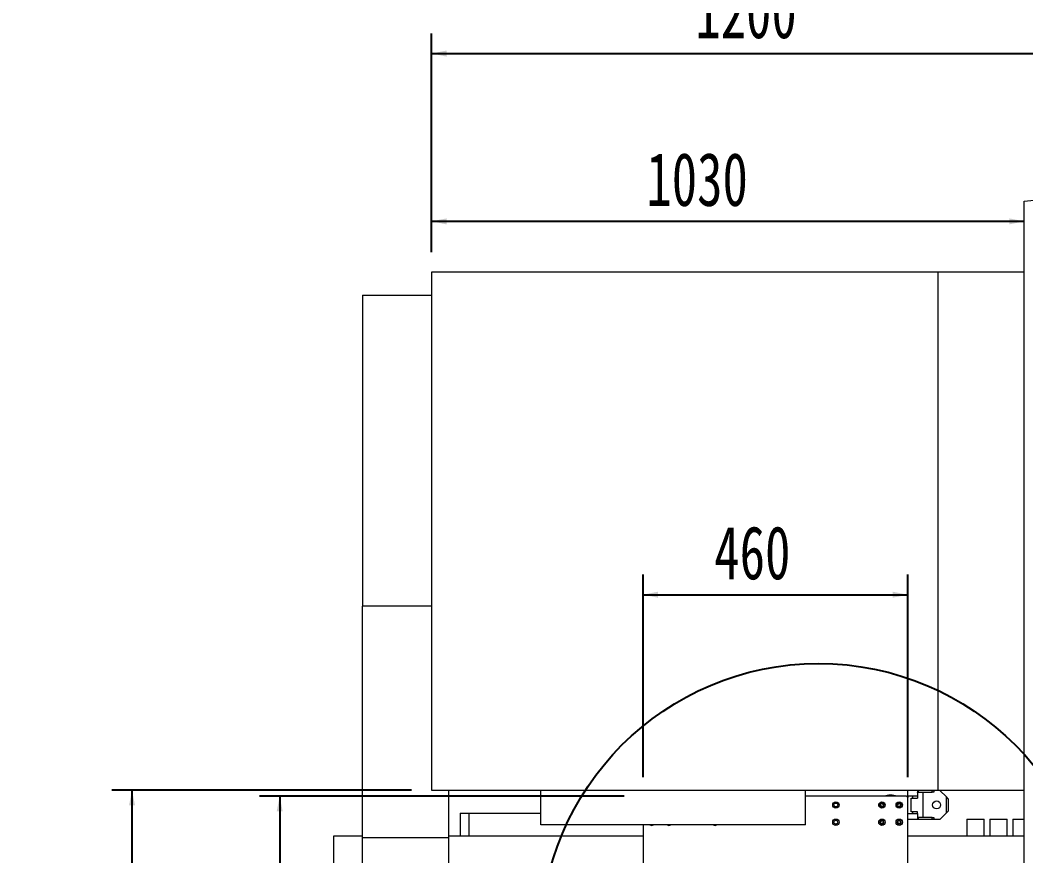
# Model space of a CAD drawing. Header units: millimetres. Extents: x 169 to 14583, y -399 to 10804.
# Drawn here: x 4756 to 6504, y 5912 to 7364 of the extents above; entities that cross this region are included whole.
import ezdxf

# ---------------------------------------------------------------- set-up
doc = ezdxf.new("R2010")
doc.units = ezdxf.units.MM
doc.header["$LTSCALE"] = 35
doc.layers.add('1', color=70, linetype='Continuous')
doc.layers.add('13', color=6, linetype='Continuous')
doc.styles.add('SLDTEXTSTYLE2', font='TXT', dxfattribs={"width": 0.7})
doc.dimstyles.new('SLDDIMSTYLE3', dxfattribs={"dimtxt": 105.988363, "dimasz": 26.25, "dimexe": 0, "dimexo": 0.0625, "dimgap": 26.497091, "dimtad": 1, "dimrnd": 1e-09, "dimzin": 12, "dimdsep": 46, "dimtxsty": 'SLDTEXTSTYLE2', "dimsah": 1, "dimcen": 0.09, "dimadec": 0, "dimazin": 3, "dimtfac": 1, "dimtdec": 3, "dimtofl": 0, "dimtmove": 0, "dimatfit": 3, "dimfxl": 0, "dimfrac": 2, "dimtolj": 1, "dimtzin": 12, "dimarcsym": 0})

# ---------------------------------------------------------------- blocks, each defined once
blk = doc.blocks.new('_D_28')
at = {"layer": '1'}
for p, q in [((5436.3, 6026), (4915.9, 6026)), ((4950.9, 5511), (4950.9, 6026)), ((4756.5, 5390.9), (4756.5, 5603.4)), ((4918.5, 5603.4), (4918.5, 5390.9)), ((5266.3, 5511), (4915.9, 5511)), ((4950.9, 5511), (4950.9, 5390.9))]:
    blk.add_line(p, q, dxfattribs=at)
for centre, start, end in [((4837.5, 5603.4), 0, 180), ((4837.5, 5390.9), 180, 0)]:
    blk.add_arc(centre, 81, start, end, dxfattribs=at)
for points in [[(4950.9, 6026), (4945.7, 5999.8), (4956.2, 5999.8)], [(4950.9, 5511), (4956.2, 5537.3), (4945.7, 5537.3)]]:
    blk.add_solid(points, dxfattribs=at)
at = {"layer": '1', "insert": (4779.9, 5390.9), "char_height": 92.6, "attachment_point": 1, "rotation": 90, "style": 'SLDTEXTSTYLE2'}
blk.add_mtext('515', dxfattribs=at)
blk = doc.blocks.new('_D_29')
at = {"layer": '1'}
for p, q in [((5471.3, 6961), (5471.3, 7340.8)), ((6671.3, 6961), (6671.3, 7340.8)), ((5471.3, 7305.8), (6671.3, 7305.8))]:
    blk.add_line(p, q, dxfattribs=at)
for points in [[(5471.3, 7305.8), (5497.5, 7300.5), (5497.5, 7311)], [(6671.3, 7305.8), (6645, 7311), (6645, 7300.5)]]:
    blk.add_solid(points, dxfattribs=at)
at = {"layer": '1', "insert": (5929.6, 7425.1), "char_height": 92.6, "attachment_point": 1, "style": 'SLDTEXTSTYLE2'}
blk.add_mtext('1200', dxfattribs=at)
blk = doc.blocks.new('_D_34')
at = {"layer": '1'}
for p, q in [((5471.3, 6961), (5471.3, 7049.3)), ((6501.3, 7014.3), (5471.3, 7014.3))]:
    blk.add_line(p, q, dxfattribs=at)
for points in [[(5471.3, 7014.3), (5497.5, 7009), (5497.5, 7019.5)], [(6501.3, 7014.3), (6475, 7019.5), (6475, 7009)]]:
    blk.add_solid(points, dxfattribs=at)
at = {"layer": '1', "insert": (5844.6, 7133.7), "char_height": 92.6, "attachment_point": 1, "style": 'SLDTEXTSTYLE2'}
blk.add_mtext('1030', dxfattribs=at)
blk = doc.blocks.new('_D_36')
at = {"layer": '1'}
for p, q in [((5838.9, 6048.5), (5838.9, 6400.7)), ((6298.9, 6048.5), (6298.9, 6400.7)), ((5838.9, 6365.7), (6298.9, 6365.7))]:
    blk.add_line(p, q, dxfattribs=at)
for points in [[(5838.9, 6365.7), (5865.1, 6360.5), (5865.1, 6371)], [(6298.9, 6365.7), (6272.6, 6371), (6272.6, 6360.5)]]:
    blk.add_solid(points, dxfattribs=at)
at = {"layer": '1', "insert": (5962.6, 6485.1), "char_height": 92.6, "attachment_point": 1, "style": 'SLDTEXTSTYLE2'}
blk.add_mtext('460', dxfattribs=at)
blk = doc.blocks.new('_D_37')
at = {"layer": '1'}
for p, q in [((5805.9, 6015.5), (5172.5, 6015.5)), ((5207.5, 6015.5), (5207.5, 5555.5)), ((5805.9, 5555.5), (5172.5, 5555.5))]:
    blk.add_line(p, q, dxfattribs=at)
for points in [[(5207.5, 6015.5), (5202.3, 5989.3), (5212.8, 5989.3)], [(5207.5, 5555.5), (5212.8, 5581.8), (5202.3, 5581.8)]]:
    blk.add_solid(points, dxfattribs=at)
at = {"layer": '1', "insert": (5088.1, 5679.3), "char_height": 92.6, "attachment_point": 1, "rotation": 90, "style": 'SLDTEXTSTYLE2'}
blk.add_mtext('460', dxfattribs=at)

msp = doc.modelspace()

# ---------------------------------------------------------------- linework, layer by layer
at = {"color": 7, "linetype": 'Continuous', "lineweight": 18}
for p, q in [((6501.279, 7049.098), (6541.279, 7053.574)), ((6501.279, 5035.018), (6501.279, 7049.098)), ((5471.279, 6926.018), (5471.279, 6026.018)), ((6351.279, 6926.018), (5471.279, 6926.018)), ((6351.279, 6926.018), (6351.279, 6026.018)), ((6501.279, 6926.018), (6351.279, 6926.018)), ((5351.279, 6886.018), (5471.279, 6886.018)), ((5351.279, 6886.018), (5351.279, 6346.018)), ((5471.279, 6346.018), (5351.279, 6346.018)), ((5351.279, 5943.518), (5351.279, 6346.018)), ((5471.279, 6026.018), (6351.279, 6026.018)), ((5501.279, 5943.518), (5501.279, 6026.018)), ((5661.279, 5966.018), (5661.279, 6026.018)), ((6121.279, 5966.018), (6121.279, 6026.018)), ((6296.879, 6015.518), (6121.279, 6015.518)), ((6296.879, 6015.518), (6298.879, 6015.518)), ((6298.879, 6013.518), (6296.879, 6015.518)), ((6316.071, 6025.518), (6298.879, 6025.518)), ((6298.879, 6015.518), (6298.879, 6025.518)), ((6307.879, 6015.518), (6298.879, 6015.518)), ((6298.879, 6015.518), (6298.879, 6013.518)), ((6298.879, 5815.518), (6298.879, 6013.518)), ((6304.879, 6012.518), (6307.879, 6012.518)), ((6304.879, 5988.518), (6304.879, 6012.518)), ((6307.879, 6012.518), (6307.879, 6015.518)), ((6315.879, 6015.518), (6307.879, 6015.518)), ((6307.879, 6012.518), (6315.879, 6012.518)), ((6315.879, 6024.867), (6315.879, 6015.518)), ((6315.879, 6015.518), (6315.879, 6012.518)), ((6316.614, 6022.518), (6315.985, 6022.518)), ((6315.985, 6022.351), (6315.985, 6022.518)), ((6316.614, 6025.518), (6316.071, 6025.518)), ((6316.614, 6025.518), (6316.614, 6022.518)), ((6341.119, 6025.518), (6316.614, 6025.518)), ((6316.614, 6022.518), (6341.119, 6022.518)), ((6324.879, 6022.518), (6324.879, 5978.518)), ((6341.119, 6022.518), (6341.119, 6025.518)), ((6343.898, 6025.518), (6341.119, 6025.518)), ((6343.898, 6022.518), (6341.119, 6022.518)), ((6343.898, 6025.518), (6343.898, 6022.518)), ((6354.737, 6025.518), (6343.898, 6025.518)), ((6351.279, 6026.018), (6501.279, 6026.018)), ((6365.879, 6014.376), (6354.737, 6025.518)), ((6365.879, 5986.66), (6365.879, 6014.376)), ((6368.879, 6011.376), (6365.879, 6014.376)), ((6174.862, 6003.668), (6172.895, 6003.668)), ((6172.895, 5997.368), (6174.862, 5997.368)), ((6254.526, 5998.103), (6254.655, 5997.62)), ((6254.655, 5997.62), (6254.733, 5997.33)), ((6256.776, 5999.741), (6256.293, 5999.871)), ((6257.066, 5999.664), (6256.776, 5999.741)), ((6280.981, 5999.741), (6280.691, 5999.664)), ((6281.464, 5999.871), (6280.981, 5999.741)), ((6283.025, 5997.33), (6283.102, 5997.62)), ((6283.102, 5997.62), (6283.232, 5998.103)), ((6368.879, 6011.376), (6368.879, 5989.66)), ((5521.279, 5986.018), (5521.279, 5946.018)), ((5521.279, 5986.018), (5536.279, 5986.018)), ((5536.279, 5986.018), (5536.279, 5946.018)), ((5536.279, 5986.018), (5661.279, 5986.018)), ((6298.879, 5985.518), (6307.879, 5985.518)), ((6307.879, 5988.518), (6304.879, 5988.518)), ((6307.879, 5985.518), (6307.879, 5988.518)), ((6315.879, 5988.518), (6307.879, 5988.518)), ((6307.879, 5985.518), (6315.879, 5985.518)), ((6315.879, 5985.518), (6315.879, 5988.518)), ((6315.879, 5985.518), (6315.879, 5976.169)), ((6315.985, 5978.518), (6315.985, 5978.685)), ((6315.985, 5978.518), (6316.614, 5978.518)), ((6316.614, 5978.518), (6316.614, 5975.518)), ((6341.119, 5978.518), (6316.614, 5978.518)), ((6341.119, 5975.518), (6341.119, 5978.518)), ((6341.119, 5978.518), (6343.898, 5978.518)), ((6343.898, 5978.518), (6343.898, 5975.518)), ((6354.737, 5975.518), (6365.879, 5986.66)), ((6365.879, 5986.66), (6368.879, 5989.66)), ((6121.279, 5966.018), (5661.279, 5966.018)), ((5838.879, 5966.018), (5838.879, 5557.518)), ((6174.862, 5973.668), (6172.895, 5973.668)), ((6172.895, 5967.368), (6174.862, 5967.368)), ((6254.655, 5973.416), (6254.526, 5972.933)), ((6254.733, 5973.705), (6254.655, 5973.416)), ((6256.293, 5971.165), (6256.776, 5971.294)), ((6256.776, 5971.294), (6257.066, 5971.372)), ((6280.691, 5971.372), (6280.981, 5971.294)), ((6280.981, 5971.294), (6281.464, 5971.165)), ((6283.102, 5973.416), (6283.025, 5973.705)), ((6283.232, 5972.933), (6283.102, 5973.416)), ((6316.071, 5975.518), (6298.879, 5975.518)), ((6316.614, 5975.518), (6316.071, 5975.518)), ((6341.119, 5975.518), (6316.614, 5975.518)), ((6343.898, 5975.518), (6341.119, 5975.518)), ((6354.737, 5975.518), (6343.898, 5975.518)), ((6401.279, 5976.018), (6401.279, 5946.018)), ((6401.279, 5976.018), (6431.279, 5976.018)), ((6431.279, 5946.018), (6431.279, 5976.018)), ((6441.279, 5976.018), (6441.279, 5946.018)), ((6441.279, 5976.018), (6471.279, 5976.018)), ((6471.279, 5946.018), (6471.279, 5976.018)), ((6481.279, 5976.018), (6481.279, 5946.018)), ((6481.279, 5976.018), (6501.279, 5976.018)), ((5301.279, 5946.018), (5301.279, 5791.018)), ((5351.279, 5946.018), (5301.279, 5946.018)), ((5501.279, 5943.518), (5351.279, 5943.518)), ((5351.279, 5511.018), (5351.279, 5943.518)), ((5838.879, 5946.018), (5501.279, 5946.018)), ((5501.279, 5511.018), (5501.279, 5943.518)), ((6501.279, 5946.018), (6298.879, 5946.018))]:
    msp.add_line(p, q, dxfattribs=at)
at = {"color": 7, "linetype": 'Continuous', "lineweight": 18, "flags": 128}
for points in [[(6255.279, 5997.53), (6255.852, 5998.149), (6256.867, 5999.118)], [(6280.89, 5999.118), (6281.047, 5998.977), (6282.479, 5997.53)], [(6256.867, 5971.918), (6255.801, 5972.94), (6255.279, 5973.506)], [(6282.479, 5973.506), (6280.993, 5972.009), (6280.89, 5971.918)], [(6299.276, 5975.518), (6298.926, 5974.512), (6298.879, 5974.382)]]:
    msp.add_lwpolyline(points, dxfattribs=at)
at = {"color": 7, "linetype": 'Continuous', "lineweight": 18}
for centre, radius in [((6173.879, 6000.518), 5.5), ((6173.879, 6000.518), 3.3), ((6253.879, 6000.518), 5.5), ((6253.879, 6000.518), 3.3), ((6283.879, 6000.518), 5.5), ((6283.879, 6000.518), 3.3), ((6348.879, 6000.518), 7), ((6173.879, 5970.518), 5.5), ((6173.879, 5970.518), 3.3), ((6253.879, 5970.518), 5.5), ((6253.879, 5970.518), 3.3), ((6283.879, 5970.518), 5.5), ((6283.879, 5970.518), 3.3)]:
    msp.add_circle(centre, radius, dxfattribs=at)
for centre, radius, start, end in [((6268.879, 5985.518), 32, 69.635865, 110.364135), ((6253.879, 6000.518), 3, 345, 285), ((6253.879, 6000.518), 2.5, 345, 285), ((6283.879, 6000.518), 3, 255, 195), ((6283.879, 6000.518), 2.5, 255, 195), ((5853.879, 5970.518), 5.5, 234.903198, 304.940627), ((5883.879, 5970.518), 5.5, 234.903198, 305.096802), ((5963.879, 5970.518), 5.5, 234.903198, 305.096802), ((6253.879, 5970.518), 3, 75, 15), ((6253.879, 5970.518), 2.5, 75, 15), ((6283.879, 5970.518), 3, 165, 105), ((6283.879, 5970.518), 2.5, 165, 105)]:
    msp.add_arc(centre, radius, start, end, dxfattribs=at)
for centre, start_param, end_param in [((6325.879, 6024.867), 2.94495622, 3.14159265), ((6325.879, 6021.867), 2.995704, 3.14159265), ((6325.879, 5979.169), 3.14159265, 3.2874813), ((6325.879, 5976.169), 3.14159265, 3.33822909)]:
    msp.add_ellipse(centre, major_axis=(10, 0), ratio=0.33333333, start_param=start_param, end_param=end_param, dxfattribs=at)
at = {"layer": '13'}
msp.add_circle((6143.879, 5763.018), 483.158, dxfattribs=at)

# ---------------------------------------------------------------- dimensions: what is measured, and where the dimension line sits
at = {"layer": '1'}
for base, p1, p2, picture, middle in [((6671.279, 7305.765), (5471.279, 6926.018), (6671.279, 6926.018), '_D_29', (6071.279, 7305.765)), ((5471.279, 7014.283), (6501.279, 7049.098), (5471.279, 6926.018), '_D_34', (5986.279, 7014.283)), ((6298.879, 6365.726), (5838.879, 6013.518), (6298.879, 6013.518), '_D_36', (6068.879, 6365.726))]:
    dim = msp.add_linear_dim(base=base, p1=p1, p2=p2, dimstyle='SLDDIMSTYLE3', dxfattribs=at)
    dim.commit()
    dim.dimension.update_dxf_attribs({"geometry": picture, "text_midpoint": middle, "dimtype": 160})
for base, p1, p2, picture, middle in [((4950.946, 6026.018), (5301.279, 5511.018), (5471.279, 6026.018), '_D_28', (4950.946, 5497.13)), ((5207.51, 5555.518), (5840.879, 6015.518), (5840.879, 5555.518), '_D_37', (5207.51, 5785.518))]:
    dim = msp.add_linear_dim(base=base, p1=p1, p2=p2, angle=90, dimstyle='SLDDIMSTYLE3', dxfattribs=at)
    dim.commit()
    dim.dimension.update_dxf_attribs({"geometry": picture, "text_midpoint": middle, "dimtype": 160})

doc.saveas('drawing.dxf')
